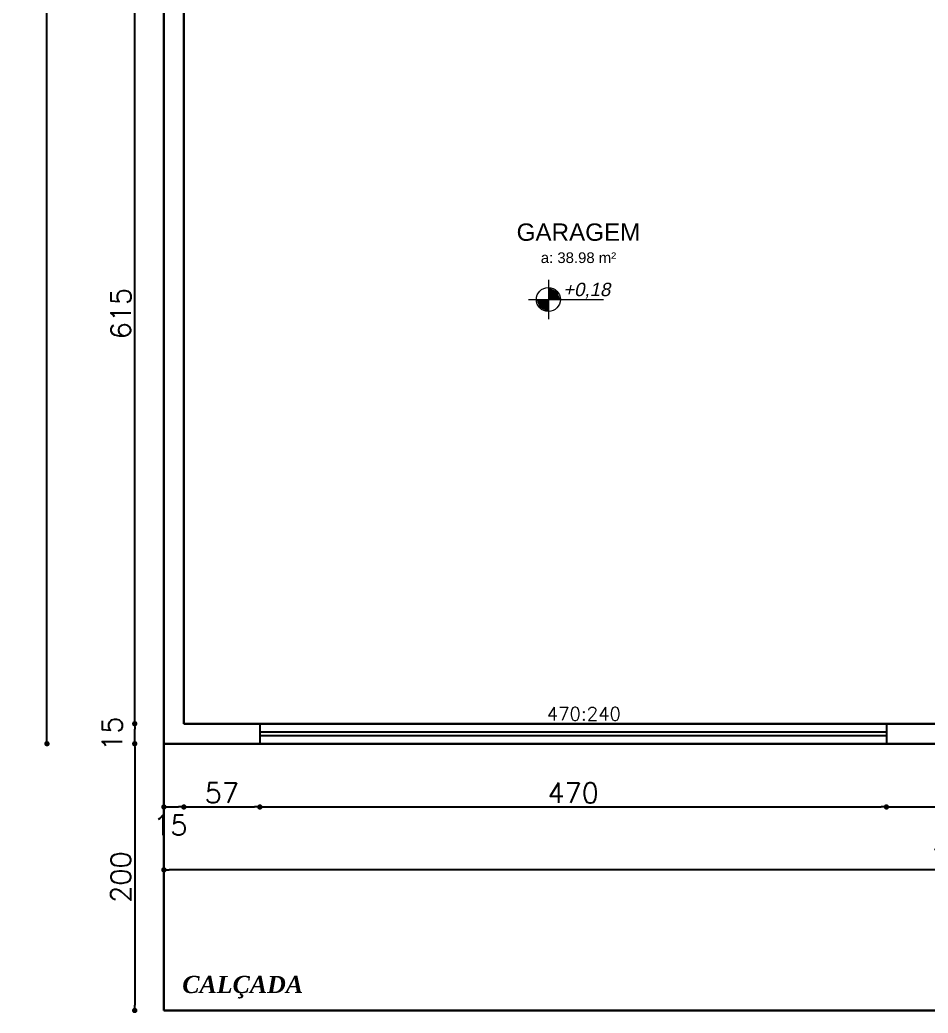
# Model space of a CAD drawing. Header units: millimetres. Extents: x 3314 to 3538, y 1235 to 1314.
# Drawn here: x 3314.8 to 3321.61, y 1278.67 to 1286.12 of the extents above; entities that cross this region are included whole.
import ezdxf

# ---------------------------------------------------------------- set-up
doc = ezdxf.new("R2010")
doc.units = ezdxf.units.MM
for name, color, linetype in [('04', 4, 'Continuous'), ('06', 6, 'Continuous'), ('ESQUADRIAS', 3, 'Continuous'), ('Layout-int', 1, 'Continuous'), ('MURO', 2, 'Continuous'), ('TextoÁreas', 2, 'Continuous')]:
    doc.layers.add(name, color=color, linetype=linetype)
doc.layers.add('ALVENARIA', color=7, linetype='Continuous', lineweight=30)
doc.layers.add('LAYOUT', color=8, linetype='Continuous', lineweight=13)
doc.styles.add('ROMANS', font='romans.shx')
doc.styles.add('STYLE1', font='Romans.shx')
doc.styles.add('Util2000', font='arial.ttf')
doc.dimstyles.new('1-100', dxfattribs={"dimtxt": 0.15, "dimasz": 0.04, "dimexe": 0.05, "dimexo": 0.1, "dimgap": 0.03, "dimtad": 1, "dimdec": 0, "dimlfac": 100, "dimzin": 5, "dimdsep": 46, "dimtxsty": 'ROMANS', "dimblk": 'DOT', "dimcen": 0, "dimse1": 1, "dimse2": 1, "dimclrd": 1, "dimclre": 1, "dimclrt": 2, "dimadec": 0, "dimazin": 0, "dimtfac": 1, "dimtdec": 0, "dimtofl": 0, "dimtmove": 2, "dimatfit": 3, "dimfxl": 0.04, "dimtolj": 1, "dimtzin": 1, "dimarcsym": 0})

# ---------------------------------------------------------------- blocks, each defined once
blk = doc.blocks.new('_Dot')
at = {"color": 0, "linetype": 'ByBlock', "lineweight": -2}
blk.add_line((-0.5, 0), (-1, 0), dxfattribs=at)
at = {"color": 0, "linetype": 'ByBlock', "const_width": 0.5}
blk.add_lwpolyline([(-0.25, 0, 1), (0.25, 0, 1)], format="xyb", close=True, dxfattribs=at)
blk = doc.blocks.new('*D117')
at = {"layer": 'ALVENARIA', "color": 1, "lineweight": -2, "transparency": 16777216}
blk.add_line((3315.6589, 1280.7299), (3315.6589, 1280.7999), dxfattribs=at)
at = {"layer": 'Defpoints', "color": 0, "transparency": 16777216}
for p in [(3315.6589, 1280.8399), (3315.8777, 1280.8399), (3315.8777, 1280.6899)]:
    blk.add_point(p, dxfattribs=at)
at = {"layer": 'ALVENARIA', "color": 1, "lineweight": -2, "transparency": 16777216, "xscale": 0.04, "yscale": 0.04, "zscale": 0.04}
for p, rotation in [((3315.6589, 1280.8399), 90), ((3315.6589, 1280.6899), 270)]:
    blk.add_blockref('_Dot', p, dxfattribs=dict(at, rotation=rotation))
at = {"layer": 'ALVENARIA', "color": 2, "transparency": 16777216, "insert": (3315.4889, 1280.7649), "char_height": 0.15, "attachment_point": 5, "rotation": 90, "style": 'ROMANS'}
blk.add_mtext('\\A1;15', dxfattribs=at)
blk = doc.blocks.new('*D87')
at = {"layer": 'ALVENARIA', "color": 1, "lineweight": -2, "transparency": 16777216}
blk.add_line((3315.6589, 1280.8799), (3315.6589, 1286.9499), dxfattribs=at)
at = {"layer": 'Defpoints', "color": 0, "transparency": 16777216}
for p in [(3315.6589, 1286.9899), (3316.0277, 1286.9899), (3315.8777, 1280.8399)]:
    blk.add_point(p, dxfattribs=at)
at = {"layer": 'ALVENARIA', "color": 1, "lineweight": -2, "transparency": 16777216, "xscale": 0.04, "yscale": 0.04, "zscale": 0.04}
for p, rotation in [((3315.6589, 1286.9899), 90), ((3315.6589, 1280.8399), 270)]:
    blk.add_blockref('_Dot', p, dxfattribs=dict(at, rotation=rotation))
at = {"layer": 'ALVENARIA', "color": 2, "transparency": 16777216, "insert": (3315.5539, 1283.9149), "char_height": 0.15, "attachment_point": 5, "rotation": 90, "style": 'ROMANS'}
blk.add_mtext('\\A1;615', dxfattribs=at)
blk = doc.blocks.new('*D90')
at = {"layer": 'ALVENARIA', "color": 1, "lineweight": -2, "transparency": 16777216}
blk.add_line((3315.0007, 1280.7299), (3315.0007, 1305.6499), dxfattribs=at)
at = {"layer": 'Defpoints', "color": 0, "transparency": 16777216}
for p in [(3315.0007, 1305.6899), (3315.8777, 1305.6899), (3315.8777, 1280.6899)]:
    blk.add_point(p, dxfattribs=at)
at = {"layer": 'ALVENARIA', "color": 1, "lineweight": -2, "transparency": 16777216, "xscale": 0.04, "yscale": 0.04, "zscale": 0.04}
for p, rotation in [((3315.0007, 1305.6899), 90), ((3315.0007, 1280.6899), 270)]:
    blk.add_blockref('_Dot', p, dxfattribs=dict(at, rotation=rotation))
at = {"layer": 'ALVENARIA', "color": 2, "transparency": 16777216, "insert": (3314.8957, 1293.1899), "char_height": 0.15, "attachment_point": 5, "rotation": 90, "style": 'ROMANS'}
blk.add_mtext('\\A1;2500', dxfattribs=at)
blk = doc.blocks.new('*D121')
at = {"layer": 'ALVENARIA', "color": 1, "lineweight": -2, "transparency": 16777216}
blk.add_line((3327.8377, 1279.7441), (3315.9177, 1279.7441), dxfattribs=at)
at = {"layer": 'Defpoints', "color": 0, "transparency": 16777216}
for p in [(3315.8777, 1280.6899), (3327.8777, 1280.6899), (3315.8777, 1279.7441)]:
    blk.add_point(p, dxfattribs=at)
at = {"layer": 'ALVENARIA', "color": 1, "lineweight": -2, "transparency": 16777216, "xscale": 0.04, "yscale": 0.04, "zscale": 0.04, "rotation": 180}
blk.add_blockref('_Dot', (3315.8777, 1279.7441), dxfattribs=at)
at = {"layer": 'ALVENARIA', "color": 1, "lineweight": -2, "transparency": 16777216, "xscale": 0.04, "yscale": 0.04, "zscale": 0.04}
blk.add_blockref('_Dot', (3327.8777, 1279.7441), dxfattribs=at)
at = {"layer": 'ALVENARIA', "color": 2, "transparency": 16777216, "insert": (3321.8777, 1279.8491), "char_height": 0.15, "attachment_point": 5, "style": 'ROMANS'}
blk.add_mtext('\\A1;1200', dxfattribs=at)
blk = doc.blocks.new('Cotap')
for p, q in [((0, 148.4), (0, -148.4)), ((-148.4, 0), (414, 0))]:
    blk.add_line(p, q)
blk.add_circle((0, 0), 90)
at = {"layer": 'Layout-int', "color": 0}
for points in [[(0, 0), (0, 90), (90, 0), (63.6, 63.6)], [(0, 0), (-90, 0), (0, -90), (-63.6, -63.6)]]:
    blk.add_solid(points, dxfattribs=at)
at = {"style": 'Util2000', "oblique": 12, "flags": 8}
blk.add_attdef('COTA', (111.6, 25.2), '', height=100, dxfattribs=at)
blk = doc.blocks.new('*D212')
at = {"layer": 'ALVENARIA', "color": 1, "lineweight": -2, "transparency": 16777216}
blk.add_line((3315.6589, 1280.6499), (3315.6589, 1278.7299), dxfattribs=at)
at = {"layer": 'Defpoints', "color": 0, "transparency": 16777216}
for p in [(3315.8777, 1280.6899), (3315.6589, 1278.6899), (3315.8777, 1278.6899)]:
    blk.add_point(p, dxfattribs=at)
at = {"layer": 'ALVENARIA', "color": 1, "lineweight": -2, "transparency": 16777216, "xscale": 0.04, "yscale": 0.04, "zscale": 0.04}
for p, rotation in [((3315.6589, 1280.6899), 90), ((3315.6589, 1278.6899), 270)]:
    blk.add_blockref('_Dot', p, dxfattribs=dict(at, rotation=rotation))
at = {"layer": 'ALVENARIA', "color": 2, "transparency": 16777216, "insert": (3315.5539, 1279.6899), "char_height": 0.15, "attachment_point": 5, "rotation": 90, "style": 'ROMANS'}
blk.add_mtext('\\A1;200', dxfattribs=at)
blk = doc.blocks.new('*D218')
at = {"layer": 'ALVENARIA', "color": 1, "lineweight": -2, "transparency": 16777216}
blk.add_line((3316.0677, 1280.2155), (3316.5577, 1280.2155), dxfattribs=at)
at = {"layer": 'Defpoints', "color": 0, "transparency": 16777216}
for p in [(3316.0277, 1280.8399), (3316.5977, 1280.8399), (3316.5977, 1280.2155)]:
    blk.add_point(p, dxfattribs=at)
at = {"layer": 'ALVENARIA', "color": 1, "lineweight": -2, "transparency": 16777216, "xscale": 0.04, "yscale": 0.04, "zscale": 0.04, "rotation": 180}
blk.add_blockref('_Dot', (3316.0277, 1280.2155), dxfattribs=at)
at = {"layer": 'ALVENARIA', "color": 1, "lineweight": -2, "transparency": 16777216, "xscale": 0.04, "yscale": 0.04, "zscale": 0.04}
blk.add_blockref('_Dot', (3316.5977, 1280.2155), dxfattribs=at)
at = {"layer": 'ALVENARIA', "color": 2, "transparency": 16777216, "insert": (3316.3127, 1280.3205), "char_height": 0.15, "attachment_point": 5, "style": 'ROMANS'}
blk.add_mtext('\\A1;57', dxfattribs=at)
blk = doc.blocks.new('*D219')
at = {"layer": 'ALVENARIA', "color": 1, "lineweight": -2, "transparency": 16777216}
blk.add_line((3316.6377, 1280.2156), (3321.2577, 1280.2156), dxfattribs=at)
at = {"layer": 'Defpoints', "color": 0, "transparency": 16777216}
for p in [(3316.5977, 1280.8399), (3321.2977, 1280.6899), (3321.2977, 1280.2156)]:
    blk.add_point(p, dxfattribs=at)
at = {"layer": 'ALVENARIA', "color": 1, "lineweight": -2, "transparency": 16777216, "xscale": 0.04, "yscale": 0.04, "zscale": 0.04, "rotation": 180}
blk.add_blockref('_Dot', (3316.5977, 1280.2156), dxfattribs=at)
at = {"layer": 'ALVENARIA', "color": 1, "lineweight": -2, "transparency": 16777216, "xscale": 0.04, "yscale": 0.04, "zscale": 0.04}
blk.add_blockref('_Dot', (3321.2977, 1280.2156), dxfattribs=at)
at = {"layer": 'ALVENARIA', "color": 2, "transparency": 16777216, "insert": (3318.9477, 1280.3206), "char_height": 0.15, "attachment_point": 5, "style": 'ROMANS'}
blk.add_mtext('\\A1;470', dxfattribs=at)
blk = doc.blocks.new('*D220')
at = {"layer": 'ALVENARIA', "color": 1, "lineweight": -2, "transparency": 16777216}
blk.add_line((3315.9177, 1280.2155), (3315.9877, 1280.2155), dxfattribs=at)
at = {"layer": 'Defpoints', "color": 0, "transparency": 16777216}
for p in [(3316.0277, 1280.8399), (3315.8777, 1280.6899), (3316.0277, 1280.2155)]:
    blk.add_point(p, dxfattribs=at)
at = {"layer": 'ALVENARIA', "color": 1, "lineweight": -2, "transparency": 16777216, "xscale": 0.04, "yscale": 0.04, "zscale": 0.04, "rotation": 180}
blk.add_blockref('_Dot', (3315.8777, 1280.2155), dxfattribs=at)
at = {"layer": 'ALVENARIA', "color": 1, "lineweight": -2, "transparency": 16777216, "xscale": 0.04, "yscale": 0.04, "zscale": 0.04}
blk.add_blockref('_Dot', (3316.0277, 1280.2155), dxfattribs=at)
at = {"layer": 'ALVENARIA', "color": 2, "transparency": 16777216, "insert": (3315.9265, 1280.0786), "char_height": 0.15, "attachment_point": 5, "style": 'ROMANS'}
blk.add_mtext('\\A1;15', dxfattribs=at)
blk = doc.blocks.new('*D234')
at = {"layer": 'ALVENARIA', "color": 1, "lineweight": -2, "transparency": 16777216}
blk.add_line((3321.3377, 1280.2155), (3322.3377, 1280.2155), dxfattribs=at)
at = {"layer": 'Defpoints', "color": 0, "transparency": 16777216}
for p in [(3321.2977, 1280.8399), (3322.3777, 1280.8399), (3322.3777, 1280.2155)]:
    blk.add_point(p, dxfattribs=at)
at = {"layer": 'ALVENARIA', "color": 1, "lineweight": -2, "transparency": 16777216, "xscale": 0.04, "yscale": 0.04, "zscale": 0.04, "rotation": 180}
blk.add_blockref('_Dot', (3321.2977, 1280.2155), dxfattribs=at)
at = {"layer": 'ALVENARIA', "color": 1, "lineweight": -2, "transparency": 16777216, "xscale": 0.04, "yscale": 0.04, "zscale": 0.04}
blk.add_blockref('_Dot', (3322.3777, 1280.2155), dxfattribs=at)
at = {"layer": 'ALVENARIA', "color": 2, "transparency": 16777216, "insert": (3321.8377, 1280.3205), "char_height": 0.15, "attachment_point": 5, "style": 'ROMANS'}
blk.add_mtext('\\A1;108', dxfattribs=at)

msp = doc.modelspace()

# ---------------------------------------------------------------- linework, layer by layer
at = {"layer": 'ALVENARIA'}
for p, q in [((3315.8777, 1305.6899), (3315.8777, 1280.6899)), ((3316.0277, 1280.8399), (3316.0277, 1300.4899)), ((3316.0277, 1280.8399), (3322.3777, 1280.8399)), ((3315.8777, 1280.6899), (3322.5277, 1280.6899)), ((3315.8777, 1280.6899), (3315.8777, 1278.6899)), ((3315.8777, 1278.6899), (3327.8777, 1278.6899))]:
    msp.add_line(p, q, dxfattribs=at)
at = {"layer": 'ESQUADRIAS'}
for points in [[(3316.5977, 1280.7799), (3321.2977, 1280.7799)], [(3321.2977, 1280.7499), (3316.5977, 1280.7499)]]:
    msp.add_lwpolyline(points, dxfattribs=at)
at = {"layer": 'MURO'}
for p, q in [((3316.5977, 1280.8399), (3316.5977, 1280.6899)), ((3321.2977, 1280.8399), (3321.2977, 1280.6899))]:
    msp.add_line(p, q, dxfattribs=at)

# ---------------------------------------------------------------- block references
at = {"layer": 'LAYOUT', "color": 1, "xscale": 0.001, "yscale": 0.001, "zscale": 0.001}
msp.add_blockref('Cotap', (3318.7617, 1284.0203), dxfattribs=at).add_auto_attribs({'COTA': '+0,18'})

# ---------------------------------------------------------------- texts
at = {"layer": '04', "insert": (3316.4686, 1278.8641), "char_height": 0.128528, "attachment_point": 5, "style": 'ROMANS'}
msp.add_mtext('{\\fTimes New Roman|b1|i1|c0|p18;\\C4;CALÇADA}', dxfattribs=at)
at = {"layer": '06', "color": 2, "linetype": 'Continuous', "ltscale": 0.25, "style": 'STYLE1'}
msp.add_text('470:240', height=0.1, dxfattribs=at).set_placement((3318.7491, 1280.8647))
at = {"layer": 'TextoÁreas', "insert": (3318.9876, 1284.4415), "char_height": 0.13, "attachment_point": 5, "style": 'Util2000'}
msp.add_mtext('GARAGEM\\P{\\H0.61538x;a: 38.98 m²}', dxfattribs=at)

# ---------------------------------------------------------------- dimensions: what is measured, and where the dimension line sits
at = {"layer": 'ALVENARIA'}
for base, p1, p2, picture, middle in [((3315.0007, 1305.6899), (3315.8777, 1280.6899), (3315.8777, 1305.6899), '*D90', (3314.8957, 1293.1899)), ((3315.6589, 1286.9899), (3315.8777, 1280.8399), (3316.0277, 1286.9899), '*D87', (3315.5539, 1283.9149)), ((3315.6589, 1280.8399), (3315.8777, 1280.6899), (3315.8777, 1280.8399), '*D117', (3315.4889, 1280.7649))]:
    dim = msp.add_linear_dim(base=base, p1=p1, p2=p2, angle=90, dimstyle='1-100', override={"dimfxlon": 1}, dxfattribs=at)
    dim.commit()
    dim.dimension.update_dxf_attribs({"geometry": picture, "text_midpoint": middle})
dim = msp.add_linear_dim(base=(3316.0277, 1280.2155), p1=(3315.8777, 1280.6899), p2=(3316.0277, 1280.8399), dimstyle='1-100', override={"dimfxlon": 1}, dxfattribs=at)
dim.commit()
dim.dimension.update_dxf_attribs({"geometry": '*D220', "text_midpoint": (3315.9265, 1280.0786), "dimtype": 160})
for base, p1, p2, picture, middle in [((3316.5977, 1280.2155), (3316.0277, 1280.8399), (3316.5977, 1280.8399), '*D218', (3316.3127, 1280.3205)), ((3321.2977, 1280.2156), (3316.5977, 1280.8399), (3321.2977, 1280.6899), '*D219', (3318.9477, 1280.3206)), ((3322.3777, 1280.2155), (3321.2977, 1280.8399), (3322.3777, 1280.8399), '*D234', (3321.8377, 1280.3205)), ((3315.8777, 1279.7441), (3327.8777, 1280.6899), (3315.8777, 1280.6899), '*D121', (3321.8777, 1279.8491))]:
    dim = msp.add_linear_dim(base=base, p1=p1, p2=p2, dimstyle='1-100', override={"dimfxlon": 1}, dxfattribs=at)
    dim.commit()
    dim.dimension.update_dxf_attribs({"geometry": picture, "text_midpoint": middle})
dim = msp.add_aligned_dim(p1=(3315.8777, 1280.6899), p2=(3315.8777, 1278.6899), distance=-0.2188, dimstyle='1-100', override={"dimfxlon": 1}, dxfattribs=at)
dim.commit()
dim.dimension.update_dxf_attribs({"geometry": '*D212', "text_midpoint": (3315.5539, 1279.6899)})

doc.saveas('drawing.dxf')
